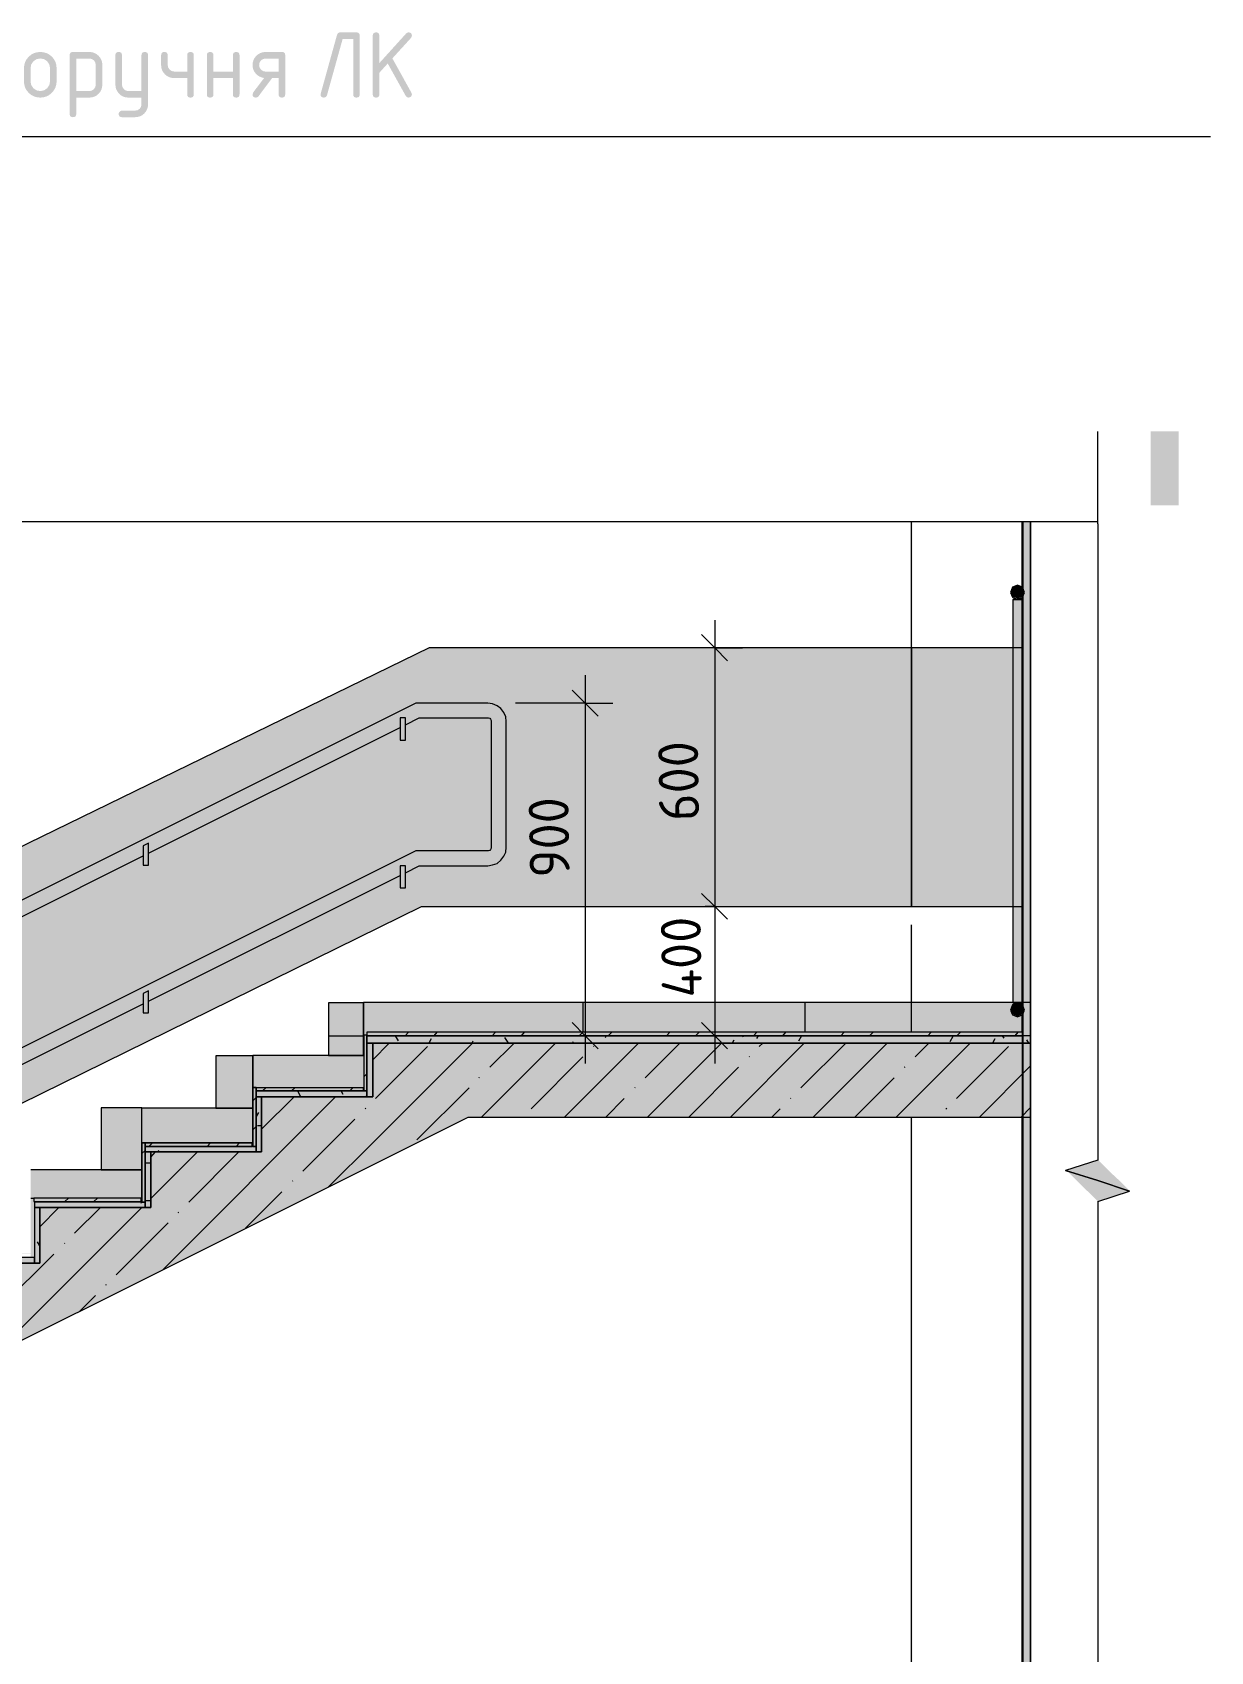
# Model space of a CAD drawing. Header units: millimetres. Extents: x 0 to 1189, y 0 to 841.
# Drawn here: x 916.3 to 971, y 42.7 to 117.9 of the extents above; entities that cross this region are included whole.
import ezdxf

# ---------------------------------------------------------------- set-up
doc = ezdxf.new("R2010")
doc.units = ezdxf.units.MM

msp = doc.modelspace()

# ---------------------------------------------------------------- hatches: boundary and pattern name
h = msp.add_hatch(color=7)
h.dxf.hatch_style = 2
h.paths.add_polyline_path([(930.579002, 117.886073), (931.340781, 117.886073), (931.40511, 117.876565), (931.451506, 117.848039), (931.47961, 117.800497), (931.489058, 117.733938), (931.489058, 115.007627), (931.47961, 114.941438), (931.451506, 114.895248), (931.40511, 114.868178), (931.340781, 114.85935), (931.274222, 114.868178), (931.22668, 114.895248), (931.198154, 114.941438), (931.188646, 115.007627), (931.188646, 117.581251), (930.697513, 117.581251), (929.969358, 114.960773), (929.917888, 114.884637), (929.82549, 114.85935), (929.758612, 114.868178), (929.710906, 114.895248), (929.682321, 114.941438), (929.672804, 115.007627), (929.676042, 115.02878), (929.685482, 115.062748), (930.426315, 117.733938), (930.450172, 117.800497), (930.483641, 117.848039), (930.526619, 117.876565)])
h = msp.add_hatch(color=7)
h.dxf.hatch_style = 2
h.paths.add_polyline_path([(932.789703, 116.44244), (932.399994, 116.010839), (932.399994, 115.007627), (932.390485, 114.941438), (932.36196, 114.895248), (932.314417, 114.868178), (932.247858, 114.85935), (932.18098, 114.868178), (932.133274, 114.895248), (932.104689, 114.941438), (932.095172, 115.007627), (932.095172, 117.733938), (932.104689, 117.800497), (932.133274, 117.848039), (932.18098, 117.876565), (932.247858, 117.886073), (932.314417, 117.876565), (932.36196, 117.848039), (932.390485, 117.800497), (932.399994, 117.733938), (932.399994, 116.459528), (933.644638, 117.835361), (933.699346, 117.873326), (933.763149, 117.886073), (933.827478, 117.876565), (933.873874, 117.848039), (933.901978, 117.800497), (933.911426, 117.733938), (933.901917, 117.67985), (933.873392, 117.631963), (933.005228, 116.679463), (933.89048, 115.083694), (933.911426, 115.007627), (933.900884, 114.953539), (933.865124, 114.905652), (933.817237, 114.869892), (933.763149, 114.85935), (933.681293, 114.878367), (933.62755, 114.935418)])
h = msp.add_hatch(color=7)
h.paths.add_polyline_path([(915.909199, 115.612861), (915.909199, 116.218096), (915.922799, 116.370601), (915.963838, 116.51086), (916.03268, 116.639233), (916.129685, 116.756082), (916.246216, 116.852768), (916.374425, 116.921446), (916.514623, 116.962426), (916.66712, 116.976017), (916.819617, 116.962486), (916.959815, 116.921929), (917.088025, 116.854396), (917.204555, 116.75994), (917.30156, 116.643341), (917.370402, 116.514649), (917.411442, 116.373142), (917.425041, 116.218096), (917.425041, 115.612861), (917.410761, 115.462905), (917.368266, 115.323955), (917.298072, 115.196065), (917.200697, 115.079285), (917.085777, 114.982598), (916.957679, 114.91392), (916.817697, 114.872941), (916.66712, 114.85935), (916.514623, 114.872941), (916.374425, 114.91392), (916.246216, 114.982598), (916.129685, 115.079285), (916.03268, 115.196065), (915.963838, 115.323955), (915.922799, 115.462905)])
h.paths.add_polyline_path([(917.120219, 115.617271), (917.120219, 116.222505), (917.087904, 116.396069), (916.98903, 116.544415), (916.842131, 116.643289), (916.66712, 116.675604), (916.492109, 116.643289), (916.34521, 116.544415), (916.246336, 116.396069), (916.214021, 116.222505), (916.214021, 115.617271), (916.246336, 115.4404), (916.34521, 115.295361), (916.492109, 115.194282), (916.66712, 115.159762), (916.842131, 115.194282), (916.98903, 115.295361), (917.087904, 115.441847)])
h = msp.add_hatch(color=7)
h.paths.add_polyline_path([(918.030859, 116.82774), (918.040376, 116.892068), (918.068962, 116.938465), (918.116668, 116.966568), (918.183546, 116.976017), (918.940916, 116.976017), (919.063329, 116.964932), (919.175665, 116.931988), (919.277562, 116.87765), (919.368659, 116.802384), (919.446475, 116.708746), (919.502122, 116.6056), (919.535548, 116.492945), (919.546701, 116.370782), (919.546701, 115.464584), (919.535548, 115.342421), (919.502122, 115.229767), (919.446475, 115.12662), (919.368659, 115.032983), (919.277562, 114.955856), (919.175665, 114.901725), (919.063329, 114.869814), (918.940916, 114.85935), (918.335681, 114.85935), (918.335681, 114.09757), (918.326173, 114.033242), (918.297648, 113.986845), (918.250105, 113.958742), (918.183546, 113.949293), (918.116668, 113.958742), (918.068962, 113.986845), (918.040376, 114.033242), (918.030859, 114.09757)])
h.paths.add_polyline_path([(918.335681, 116.671194), (918.335681, 115.159762), (918.940916, 115.159762), (919.056464, 115.182086), (919.152582, 115.249059), (919.219555, 115.347313), (919.241879, 115.464584), (919.241879, 116.370782), (919.220106, 116.488053), (919.156992, 116.586307), (919.058669, 116.651075), (918.940916, 116.671194)])
h = msp.add_hatch(color=7)
h.dxf.hatch_style = 2
h.paths.add_polyline_path([(921.36354, 114.550118), (921.36354, 114.85935), (920.758305, 114.85935), (920.635892, 114.869814), (920.523556, 114.901725), (920.421659, 114.955856), (920.330562, 115.032983), (920.252746, 115.12662), (920.197099, 115.229767), (920.163673, 115.342421), (920.15252, 115.464584), (920.15252, 116.82774), (920.162037, 116.892068), (920.190622, 116.938465), (920.238328, 116.966568), (920.305206, 116.976017), (920.371766, 116.966568), (920.419308, 116.938465), (920.447833, 116.892068), (920.457342, 116.82774), (920.457342, 115.464584), (920.479666, 115.348967), (920.546639, 115.249059), (920.64441, 115.182086), (920.758305, 115.159762), (921.36354, 115.159762), (921.36354, 116.82774), (921.373048, 116.892068), (921.401573, 116.938465), (921.449116, 116.966568), (921.515675, 116.976017), (921.582553, 116.966568), (921.630259, 116.938465), (921.658845, 116.892068), (921.668362, 116.82774), (921.668362, 114.554528), (921.657277, 114.432365), (921.624333, 114.31971), (921.569996, 114.216564), (921.494729, 114.122926), (921.403322, 114.047427), (921.301321, 113.993115), (921.189089, 113.960301), (921.066986, 113.949293), (920.457342, 113.949293), (920.390782, 113.958802), (920.34324, 113.987327), (920.314715, 114.03487), (920.305206, 114.101429), (920.315748, 114.155999), (920.351508, 114.207262), (920.399671, 114.241851), (920.457342, 114.254115), (921.062576, 114.254115), (921.180329, 114.274166), (921.278652, 114.338451), (921.341767, 114.433329)])
h = msp.add_hatch(color=7)
h.dxf.hatch_style = 2
h.paths.add_polyline_path([(923.790022, 116.82774), (923.790022, 115.007627), (923.780505, 114.941438), (923.751919, 114.895248), (923.704213, 114.868178), (923.637335, 114.85935), (923.570776, 114.868178), (923.523234, 114.895248), (923.494708, 114.941438), (923.4852, 115.007627), (923.4852, 115.765548), (922.879966, 115.765548), (922.760033, 115.776546), (922.648524, 115.809301), (922.5458, 115.863449), (922.452222, 115.938629), (922.374406, 116.031595), (922.318759, 116.132933), (922.285333, 116.242952), (922.27418, 116.361963), (922.27418, 116.82774), (922.283697, 116.892068), (922.312283, 116.938465), (922.359989, 116.966568), (922.426867, 116.976017), (922.493426, 116.966568), (922.540968, 116.938465), (922.569494, 116.892068), (922.579002, 116.82774), (922.579002, 116.374641), (922.601326, 116.25737), (922.668299, 116.159115), (922.766071, 116.092143), (922.879966, 116.069819), (923.4852, 116.069819), (923.4852, 116.82774), (923.494708, 116.892068), (923.523234, 116.938465), (923.570776, 116.966568), (923.637335, 116.976017), (923.704213, 116.966568), (923.751919, 116.938465), (923.780505, 116.892068)])
h = msp.add_hatch(color=7)
h.dxf.hatch_style = 2
h.paths.add_polyline_path([(924.700662, 115.765548), (924.700662, 115.007627), (924.691154, 114.941438), (924.662628, 114.895248), (924.615086, 114.868178), (924.548527, 114.85935), (924.481649, 114.868178), (924.433943, 114.895248), (924.405357, 114.941438), (924.39584, 115.007627), (924.39584, 116.82774), (924.405357, 116.892068), (924.433943, 116.938465), (924.481649, 116.966568), (924.548527, 116.976017), (924.615086, 116.966568), (924.662628, 116.938465), (924.691154, 116.892068), (924.700662, 116.82774), (924.700662, 116.069819), (925.60686, 116.069819), (925.60686, 116.82774), (925.616369, 116.892068), (925.644894, 116.938465), (925.692436, 116.966568), (925.758996, 116.976017), (925.825874, 116.966568), (925.873579, 116.938465), (925.902165, 116.892068), (925.911682, 116.82774), (925.911682, 115.007627), (925.902165, 114.941438), (925.873579, 114.895248), (925.825874, 114.868178), (925.758996, 114.85935), (925.692436, 114.868178), (925.644894, 114.895248), (925.616369, 114.941438), (925.60686, 115.007627), (925.60686, 115.765548)])
h = msp.add_hatch(color=7)
h.paths.add_polyline_path([(927.055487, 115.769406), (926.945132, 115.793522), (926.843613, 115.834174), (926.751707, 115.89219), (926.670187, 115.968395), (926.603309, 116.057623), (926.555603, 116.153879), (926.527018, 116.25799), (926.5175, 116.370782), (926.528654, 116.492945), (926.56208, 116.6056), (926.617727, 116.708746), (926.695543, 116.802384), (926.78664, 116.87765), (926.888537, 116.931988), (927.000873, 116.964932), (927.123286, 116.976017), (927.880656, 116.976017), (927.947534, 116.966568), (927.99524, 116.938465), (928.023825, 116.892068), (928.033343, 116.82774), (928.033343, 115.007627), (928.023825, 114.941438), (927.99524, 114.895248), (927.947534, 114.868178), (927.880656, 114.85935), (927.814097, 114.868178), (927.766554, 114.895248), (927.738029, 114.941438), (927.72852, 115.007627), (927.72852, 115.765548), (927.423698, 115.765548), (926.792557, 114.918881), (926.73778, 114.873199), (926.670187, 114.85935), (926.603309, 114.868178), (926.555603, 114.895248), (926.527018, 114.941438), (926.5175, 115.007627), (926.547266, 115.100782)])
h.paths.add_polyline_path([(926.822323, 116.370782), (926.844647, 116.254682), (926.911619, 116.154706), (927.009391, 116.088215), (927.123286, 116.06596), (927.72852, 116.06596), (927.72852, 116.671194), (927.123286, 116.671194), (927.005533, 116.649421), (926.90721, 116.586307), (926.844096, 116.488053)])
at = {"true_color": 0xffffff}
h = msp.add_hatch(color=7, dxfattribs=at)
h.dxf.hatch_style = 2
h.paths.add_polyline_path([(968.186479, 99.373923), (969.493481, 99.373923), (969.493481, 95.924917), (968.186479, 95.924917)])
at = {"true_color": 0xf8faf0}
h = msp.add_hatch(color=7, dxfattribs=at)
h.dxf.hatch_style = 2
h.paths.add_polyline_path([(957.093462, 95.161916), (957.130462, 95.161916), (957.130462, 89.152907), (957.093462, 89.152907)])
at = {"true_color": 0x7f0000}
h = msp.add_hatch(color=16, dxfattribs=at)
h.dxf.hatch_style = 2
h.paths.add_polyline_path([(962.23147, 95.161916), (962.26747, 95.161916), (962.26747, 71.47088), (962.23147, 71.47088)])
at = {"true_color": 0xc1c1c1}
h = msp.add_hatch(color=9, dxfattribs=at)
h.dxf.hatch_style = 2
h.paths.add_polyline_path([(962.26747, 95.161916), (962.612471, 95.161916), (962.612471, 70.962879), (962.26747, 70.962879)])
at = {"true_color": 0xbdbbba}
h = msp.add_hatch(color=9, dxfattribs=at)
h.dxf.hatch_style = 2
h.paths.add_polyline_path([(961.705469, 91.948911), (961.723469, 92.002911), (961.741469, 92.039911), (961.777469, 92.148911), (961.88647, 92.184912), (961.92347, 92.202912), (961.97747, 92.220912), (962.06847, 92.220912), (962.10447, 92.202912), (962.15947, 92.184912), (962.23147, 92.148911), (962.23147, 91.676911), (962.19547, 91.676911), (962.05047, 91.603911), (962.05047, 91.585911), (961.99547, 91.603911), (961.92347, 91.639911), (961.86847, 91.657911), (961.832469, 91.676911), (961.777469, 91.676911), (961.777469, 91.730911), (961.759469, 91.730911), (961.759469, 91.766911), (961.741469, 91.766911), (961.741469, 91.821911), (961.723469, 91.821911), (961.723469, 91.857911), (961.705469, 91.857911), (961.705469, 91.893911), (961.686469, 91.912911)])
h = msp.add_hatch(color=9, dxfattribs=at)
h.dxf.hatch_style = 2
h.paths.add_polyline_path([(961.795469, 91.567911), (962.23147, 91.567911), (962.23147, 72.831882), (961.795469, 72.831882)])
at = {"true_color": 0xf8faf0}
h = msp.add_hatch(color=7, dxfattribs=at)
h.dxf.hatch_style = 2
h.paths.add_polyline_path([(962.01347, 91.585911), (962.06847, 91.603911), (962.10447, 91.621911), (962.15947, 91.639911), (962.19547, 91.657911), (962.23147, 91.657911), (962.23147, 91.567911)])
at = {"true_color": 0x71cebe}
h = msp.add_hatch(color=123, dxfattribs=at)
h.paths.add_polyline_path([(842.195287, 46.435842), (842.195287, 58.45386), (871.405331, 58.47186), (934.637428, 89.297907), (934.673428, 89.316907), (957.003462, 89.316907), (957.003462, 77.316889), (934.328427, 77.316889), (933.202426, 76.753888), (902.273378, 61.530865), (871.641332, 46.453842)])
h.paths.add_polyline_path([(866.249323, 55.076855), (866.249323, 49.176846), (866.267323, 49.176846), (866.267323, 48.958845), (866.286323, 48.958845), (866.286323, 48.922845), (866.304324, 48.922845), (866.304324, 48.886845), (866.322324, 48.886845), (866.322324, 48.850845), (866.340324, 48.850845), (866.340324, 48.813845), (866.358324, 48.813845), (866.358324, 48.759845), (866.376324, 48.759845), (866.413324, 48.722845), (866.413324, 48.686845), (866.431324, 48.686845), (866.449324, 48.668845), (866.449324, 48.632845), (866.467324, 48.632845), (866.485324, 48.614845), (866.485324, 48.577845), (866.522324, 48.577845), (866.767324, 48.426845), (867.048325, 48.359845), (871.950332, 48.341845), (871.950332, 47.633843), (872.204333, 47.633843), (872.204333, 48.323845), (872.494333, 48.341845), (884.186351, 54.187853), (884.222351, 54.187853), (884.222351, 53.769853), (884.476351, 53.769853), (884.476351, 54.332854), (896.45837, 60.323863), (896.49437, 60.323863), (896.49437, 59.906862), (896.76737, 59.906862), (896.76737, 60.468863), (909.51139, 66.840873), (909.54739, 66.840873), (909.54739, 66.423872), (909.80139, 66.423872), (909.80139, 66.986873), (921.420408, 72.795882), (921.438408, 72.795882), (921.438408, 72.378881), (921.693408, 72.378881), (921.693408, 72.940882), (921.747408, 72.958882), (933.329426, 78.750891), (933.366426, 78.750891), (933.366426, 78.16989), (933.620426, 78.16989), (933.620426, 78.895891), (934.237427, 79.204892), (937.432432, 79.222892), (937.941433, 79.419892), (938.267433, 79.857893), (938.286433, 86.120902), (938.267433, 86.120902), (938.267433, 86.175902), (938.249433, 86.175902), (938.249433, 86.211902), (938.231433, 86.211902), (938.231433, 86.247902), (938.213433, 86.247902), (938.213433, 86.284903), (938.195433, 86.284903), (938.195433, 86.320903), (938.177433, 86.320903), (938.177433, 86.356903), (938.122433, 86.411903), (938.104433, 86.411903), (938.104433, 86.447903), (937.650433, 86.738903), (937.469432, 86.756903), (934.074427, 86.756903), (872.349333, 55.893856), (866.994325, 55.875856), (866.616324, 55.753856), (866.345324, 55.462855)])
h = msp.add_hatch(color=123, dxfattribs=at)
h.dxf.hatch_style = 2
h.paths.add_polyline_path([(957.003462, 89.316907), (962.26747, 89.316907), (962.26747, 77.316889), (957.003462, 77.316889)])
at = {"true_color": 0xeeefee}
h = msp.add_hatch(color=7, dxfattribs=at)
h.paths.add_polyline_path([(866.249323, 49.176846), (866.249323, 55.040855), (866.249323, 55.127855), (866.358324, 55.486855), (866.619324, 55.756856), (866.975325, 55.875856), (872.349333, 55.893856), (934.074427, 86.756903), (937.541432, 86.756903), (937.650433, 86.738903), (938.104433, 86.447903), (938.104433, 86.411903), (938.122433, 86.411903), (938.177433, 86.356903), (938.177433, 86.320903), (938.195433, 86.320903), (938.195433, 86.284903), (938.213433, 86.284903), (938.213433, 86.247902), (938.231433, 86.247902), (938.231433, 86.211902), (938.249433, 86.211902), (938.249433, 86.175902), (938.267433, 86.175902), (938.267433, 86.120902), (938.286433, 86.120902), (938.267433, 79.857893), (937.957433, 79.428892), (937.469432, 79.222892), (934.237427, 79.204892), (933.620426, 78.895891), (933.620426, 79.204892), (933.366426, 79.204892), (933.366426, 78.750891), (933.329426, 78.750891), (921.747408, 72.958882), (921.693408, 72.940882), (921.693408, 73.394883), (921.656408, 73.394883), (921.438408, 73.285883), (921.420408, 72.795882), (909.80139, 66.986873), (909.80139, 67.458874), (909.76539, 67.458874), (909.54739, 67.349874), (909.54739, 66.840873), (909.51139, 66.840873), (896.76737, 60.468863), (896.76737, 60.940864), (896.74837, 60.940864), (896.49437, 60.813864), (896.49437, 60.323863), (896.45837, 60.323863), (884.476351, 54.332854), (884.476351, 54.786854), (884.440351, 54.786854), (884.222351, 54.677854), (884.222351, 54.187853), (884.186351, 54.187853), (872.494333, 48.341845), (872.204333, 48.323845), (872.204333, 48.650845), (872.168332, 48.650845), (871.950332, 48.541845), (871.950332, 48.323845), (867.103325, 48.341845), (866.794324, 48.415845), (866.522324, 48.577845), (866.485324, 48.577845), (866.485324, 48.614845), (866.467324, 48.632845), (866.449324, 48.632845), (866.449324, 48.668845), (866.431324, 48.686845), (866.413324, 48.686845), (866.413324, 48.722845), (866.376324, 48.759845), (866.358324, 48.759845), (866.358324, 48.813845), (866.340324, 48.813845), (866.340324, 48.850845), (866.322324, 48.850845), (866.322324, 48.886845), (866.304324, 48.886845), (866.304324, 48.922845), (866.286323, 48.922845), (866.286323, 48.958845), (866.267323, 48.958845), (866.267323, 49.176846)])
h.paths.add_polyline_path([(866.939324, 49.176846), (866.939324, 49.140846), (866.957325, 49.140846), (866.957325, 49.104846), (866.975325, 49.104846), (866.975325, 49.067846), (866.994325, 49.067846), (867.012325, 49.049846), (867.048325, 49.031846), (872.349333, 49.013846), (872.349333, 49.031846), (934.074427, 79.893893), (937.469432, 79.912893), (937.523432, 79.930893), (937.559432, 79.966893), (937.578432, 80.002893), (937.596432, 85.975902), (937.578432, 85.975902), (937.578432, 86.011902), (937.523432, 86.066902), (934.237427, 86.066902), (933.620426, 85.757902), (933.620426, 86.066902), (933.366426, 86.066902), (933.366426, 85.612901), (933.329426, 85.612901), (921.747408, 79.821893), (921.693408, 79.803893), (921.693408, 80.257893), (921.656408, 80.257893), (921.438408, 80.148893), (921.420408, 79.657892), (909.80139, 73.848884), (909.80139, 74.320884), (909.76539, 74.320884), (909.54739, 74.211884), (909.54739, 73.703883), (909.51139, 73.703883), (896.76737, 67.331874), (896.76737, 67.803874), (896.74837, 67.803874), (896.49437, 67.676874), (896.49437, 67.185873), (896.45837, 67.185873), (884.476351, 61.194864), (884.476351, 61.648865), (884.440351, 61.648865), (884.222351, 61.539865), (884.222351, 61.049864), (884.186351, 61.049864), (872.494333, 55.204855), (872.204333, 55.185855), (872.204333, 55.512856), (872.168332, 55.512856), (871.950332, 55.403855), (871.950332, 55.185855), (867.012325, 55.185855), (866.975325, 55.149855), (866.939324, 55.076855), (866.921324, 49.194846)])
at = {"true_color": 0x71cebe}
h = msp.add_hatch(color=123, dxfattribs=at)
h.dxf.hatch_style = 2
h.paths.add_polyline_path([(934.237427, 86.066902), (937.523432, 86.066902), (937.578432, 86.011902), (937.578432, 85.975902), (937.596432, 85.975902), (937.578432, 80.002893), (937.559432, 79.966893), (937.523432, 79.930893), (937.469432, 79.912893), (934.074427, 79.893893), (872.349333, 49.031846), (872.349333, 49.013846), (867.048325, 49.031846), (867.012325, 49.049846), (866.994325, 49.067846), (866.975325, 49.067846), (866.975325, 49.104846), (866.957325, 49.104846), (866.957325, 49.140846), (866.939324, 49.140846), (866.939324, 55.022855), (866.921324, 55.040855), (866.975325, 55.149855), (867.012325, 55.185855), (871.950332, 55.185855), (871.950332, 54.496854), (872.204333, 54.496854), (872.204333, 55.185855), (872.494333, 55.204855), (884.186351, 61.049864), (884.222351, 61.049864), (884.222351, 60.632863), (884.476351, 60.632863), (884.476351, 61.194864), (896.45837, 67.185873), (896.49437, 67.185873), (896.49437, 66.768873), (896.76737, 66.768873), (896.76737, 67.331874), (909.51139, 73.703883), (909.54739, 73.703883), (909.54739, 73.285883), (909.80139, 73.285883), (909.80139, 73.848884), (921.420408, 79.657892), (921.438408, 79.657892), (921.438408, 79.222892), (921.693408, 79.222892), (921.693408, 79.803893), (921.747408, 79.821893), (933.329426, 85.612901), (933.366426, 85.612901), (933.366426, 85.031901), (933.620426, 85.031901), (933.620426, 85.757902), (934.201427, 86.048902)])
at = {"true_color": 0xeeefee}
h = msp.add_hatch(color=7, dxfattribs=at)
h.dxf.hatch_style = 2
h.paths.add_polyline_path([(933.366426, 86.066902), (933.620426, 86.066902), (933.620426, 85.031901), (933.366426, 85.031901)])
h = msp.add_hatch(color=7, dxfattribs=at)
h.dxf.hatch_style = 2
h.paths.add_polyline_path([(921.656408, 80.257893), (921.693408, 80.257893), (921.693408, 79.222892), (921.438408, 79.222892), (921.438408, 80.148893)])
h = msp.add_hatch(color=7, dxfattribs=at)
h.dxf.hatch_style = 2
h.paths.add_polyline_path([(933.620426, 79.204892), (933.620426, 78.16989), (933.366426, 78.16989), (933.366426, 79.204892)])
at = {"true_color": 0xf8faf0}
h = msp.add_hatch(color=7, dxfattribs=at)
h.dxf.hatch_style = 2
h.paths.add_polyline_path([(957.093462, 76.462888), (957.130462, 76.462888), (957.130462, 71.47088), (957.093462, 71.47088)])
at = {"true_color": 0xeeefee}
h = msp.add_hatch(color=7, dxfattribs=at)
h.dxf.hatch_style = 2
h.paths.add_polyline_path([(921.656408, 73.394883), (921.693408, 73.394883), (921.693408, 72.378881), (921.438408, 72.378881), (921.438408, 73.285883), (921.620408, 73.376883)])
at = {"true_color": 0xc2b6a5}
h = msp.add_hatch(color=253, dxfattribs=at)
h.dxf.hatch_style = 2
h.paths.add_polyline_path([(930.044421, 72.831882), (931.659423, 72.831882), (931.659423, 70.399878), (930.044421, 70.399878)])
h = msp.add_hatch(color=253, dxfattribs=at)
h.dxf.hatch_style = 2
h.paths.add_polyline_path([(931.659423, 71.30688), (931.659423, 72.850882), (962.612471, 72.850882), (962.612471, 71.47088), (931.823424, 71.47088), (931.823424, 71.34388), (931.677423, 71.34388)])
at = {"true_color": 0xbdbbba}
h = msp.add_hatch(color=9, dxfattribs=at)
h.dxf.hatch_style = 2
h.paths.add_polyline_path([(961.705469, 72.559882), (961.723469, 72.614882), (961.741469, 72.650882), (961.777469, 72.759882), (961.88647, 72.795882), (961.92347, 72.813882), (961.97747, 72.831882), (962.06847, 72.831882), (962.10447, 72.813882), (962.15947, 72.795882), (962.23147, 72.759882), (962.23147, 72.287881), (962.19547, 72.287881), (962.15947, 72.269881), (962.10447, 72.250881), (962.06847, 72.232881), (962.01347, 72.214881), (962.01347, 72.196881), (961.99547, 72.214881), (961.92347, 72.250881), (961.86847, 72.269881), (961.832469, 72.287881), (961.777469, 72.287881), (961.777469, 72.341881), (961.759469, 72.341881), (961.759469, 72.378881), (961.741469, 72.378881), (961.741469, 72.432881), (961.723469, 72.432881), (961.723469, 72.468881), (961.705469, 72.468881), (961.705469, 72.505881), (961.686469, 72.523881)])
at = {"true_color": 0xf8faf0}
h = msp.add_hatch(color=7, dxfattribs=at)
h.dxf.hatch_style = 2
h.paths.add_polyline_path([(962.23147, 72.831882), (962.23147, 72.759882), (962.15947, 72.795882), (962.10447, 72.813882), (962.06847, 72.831882)])
at = {"true_color": 0xaea17a}
h = msp.add_hatch(color=33, dxfattribs=at)
h.dxf.hatch_style = 2
h.paths.add_polyline_path([(931.823424, 71.47088), (962.26747, 71.47088), (962.26747, 71.30688), (931.823424, 71.30688)])
at = {"true_color": 0xc2b6a5}
h = msp.add_hatch(color=253, dxfattribs=at)
h.dxf.hatch_style = 2
h.paths.add_polyline_path([(931.677423, 71.34388), (931.823424, 71.34388), (931.823424, 68.747876), (931.677423, 68.747876)])
at = {"true_color": 0x9aa69f}
h = msp.add_hatch(color=253, dxfattribs=at)
h.dxf.hatch_style = 2
h.paths.add_polyline_path([(931.823424, 71.30688), (962.26747, 71.30688), (962.26747, 70.962879), (931.823424, 70.962879)])
h = msp.add_hatch(color=253, dxfattribs=at)
h.dxf.hatch_style = 2
h.paths.add_polyline_path([(931.823424, 70.962879), (932.095424, 70.962879), (932.095424, 68.474875), (931.823424, 68.474875)])
at = {"true_color": 0xbabfc5}
h = msp.add_hatch(color=9, dxfattribs=at)
h.dxf.hatch_style = 2
h.paths.add_polyline_path([(932.095424, 70.962879), (962.612471, 70.962879), (962.612471, 67.530874), (936.488431, 67.530874), (932.095424, 65.334871)])
at = {"true_color": 0xc2b6a5}
h = msp.add_hatch(color=253, dxfattribs=at)
h.dxf.hatch_style = 2
h.paths.add_polyline_path([(924.815413, 70.381878), (926.522416, 70.381878), (926.522416, 67.948875), (924.815413, 67.948875)])
h = msp.add_hatch(color=253, dxfattribs=at)
h.dxf.hatch_style = 2
h.paths.add_polyline_path([(926.522416, 70.399878), (931.677423, 70.399878), (931.677423, 68.910876), (926.522416, 68.910876)])
at = {"true_color": 0xbabfc5}
h = msp.add_hatch(color=9, dxfattribs=at)
h.dxf.hatch_style = 2
h.paths.add_polyline_path([(875.472338, 40.172832), (875.472338, 42.750836), (880.627345, 42.750836), (880.627345, 45.32884), (885.765353, 45.32884), (885.765353, 47.906844), (890.921361, 47.906844), (890.921361, 50.465848), (896.059369, 50.465848), (896.059369, 53.043852), (901.215377, 53.043852), (901.215377, 55.621856), (906.352385, 55.621856), (906.352385, 58.19986), (911.508393, 58.19986), (911.508393, 60.759864), (916.6464, 60.759864), (916.6464, 63.337867), (921.801408, 63.337867), (921.801408, 65.915871), (926.939416, 65.915871), (926.939416, 68.474875), (932.095424, 68.474875), (932.095424, 65.31687), (932.059424, 65.31687), (877.23334, 37.903829), (877.17834, 37.884829), (870.33433, 37.866829), (870.33433, 40.172832)])
at = {"true_color": 0xc2b6a5}
h = msp.add_hatch(color=253, dxfattribs=at)
h.dxf.hatch_style = 2
h.paths.add_polyline_path([(926.522416, 68.910876), (926.685416, 68.910876), (926.685416, 66.169872), (926.522416, 66.169872)])
at = {"true_color": 0xcdbbb0}
h = msp.add_hatch(color=9, dxfattribs=at)
h.dxf.hatch_style = 2
h.paths.add_polyline_path([(926.685416, 68.892876), (931.659423, 68.892876), (931.659423, 68.747876), (926.685416, 68.747876)])
at = {"true_color": 0x90b08f}
h = msp.add_hatch(color=253, dxfattribs=at)
h.dxf.hatch_style = 2
h.paths.add_polyline_path([(926.685416, 68.747876), (931.823424, 68.747876), (931.823424, 68.474875), (926.685416, 68.474875)])
at = {"true_color": 0x9aa69f}
h = msp.add_hatch(color=253, dxfattribs=at)
h.dxf.hatch_style = 2
h.paths.add_polyline_path([(926.685416, 68.474875), (926.939416, 68.474875), (926.939416, 65.915871), (926.685416, 65.915871)])
at = {"true_color": 0xc2b6a5}
h = msp.add_hatch(color=253, dxfattribs=at)
h.dxf.hatch_style = 2
h.paths.add_polyline_path([(919.496405, 67.966875), (921.384408, 67.966875), (921.384408, 65.08087), (919.496405, 65.08087)])
h = msp.add_hatch(color=253, dxfattribs=at)
h.dxf.hatch_style = 2
h.paths.add_polyline_path([(921.384408, 67.948875), (926.522416, 67.948875), (926.522416, 66.332872), (921.384408, 66.332872)])
at = {"true_color": 0xf8faf0}
h = msp.add_hatch(color=7, dxfattribs=at)
h.dxf.hatch_style = 2
h.paths.add_polyline_path([(957.093462, 36.813827), (957.093462, 67.530874), (957.130462, 67.530874), (957.130462, 36.813827)])
at = {"true_color": 0x7f0000}
h = msp.add_hatch(color=16, dxfattribs=at)
h.dxf.hatch_style = 2
h.paths.add_polyline_path([(962.23147, 36.813827), (962.23147, 67.530874), (962.26747, 67.530874), (962.26747, 36.813827)])
at = {"true_color": 0xc1c1c1}
h = msp.add_hatch(color=9, dxfattribs=at)
h.dxf.hatch_style = 2
h.paths.add_polyline_path([(962.26747, 36.813827), (962.26747, 67.530874), (962.612471, 67.530874), (962.612471, 36.813827)])
at = {"true_color": 0xc2b6a5}
h = msp.add_hatch(color=253, dxfattribs=at)
h.dxf.hatch_style = 2
h.paths.add_polyline_path([(921.384408, 66.332872), (921.529408, 66.332872), (921.529408, 63.591868), (921.384408, 63.591868)])
at = {"true_color": 0xcdbbb0}
h = msp.add_hatch(color=9, dxfattribs=at)
h.dxf.hatch_style = 2
h.paths.add_polyline_path([(921.529408, 66.332872), (926.503415, 66.332872), (926.503415, 66.169872), (921.529408, 66.169872)])
at = {"true_color": 0x90b08f}
h = msp.add_hatch(color=253, dxfattribs=at)
h.dxf.hatch_style = 2
h.paths.add_polyline_path([(921.529408, 66.169872), (926.685416, 66.169872), (926.685416, 65.915871), (921.529408, 65.915871)])
at = {"true_color": 0x9aa69f}
h = msp.add_hatch(color=253, dxfattribs=at)
h.dxf.hatch_style = 2
h.paths.add_polyline_path([(921.529408, 65.915871), (921.801408, 65.915871), (921.801408, 63.337867), (921.529408, 63.337867)])
at = {"true_color": 0xffffff}
h = msp.add_hatch(color=7, dxfattribs=at)
h.dxf.hatch_style = 2
h.paths.add_polyline_path([(964.246473, 65.08087), (964.319473, 65.09887), (965.045474, 65.330871), (965.626475, 65.515871), (965.680475, 65.533871), (965.771475, 65.533871), (966.461477, 64.84387), (966.497477, 64.82587), (967.187478, 64.135869), (967.187478, 64.117869), (967.151478, 64.135869), (965.575475, 64.652869), (964.319473, 65.06187)])
at = {"true_color": 0xc2b6a5}
h = msp.add_hatch(color=253, dxfattribs=at)
h.dxf.hatch_style = 2
h.paths.add_polyline_path([(916.2284, 65.08087), (921.384408, 65.08087), (921.384408, 63.772868), (916.2284, 63.772868)])
at = {"true_color": 0xffffff}
h = msp.add_hatch(color=7, dxfattribs=at)
h.dxf.hatch_style = 2
h.paths.add_polyline_path([(964.319473, 65.06187), (964.591474, 64.97187), (965.002474, 64.84387), (965.408475, 64.71687), (967.205478, 64.117869), (965.789476, 63.645868), (965.789476, 63.627868), (965.717475, 63.645868), (965.263475, 64.099869), (965.227475, 64.117869), (964.283473, 65.06187)])
at = {"true_color": 0xf8faf0}
h = msp.add_hatch(color=7, dxfattribs=at)
h.dxf.hatch_style = 2
h.paths.add_polyline_path([(916.2284, 63.772868), (916.3734, 63.772868), (916.3734, 63.609868), (921.348408, 63.609868), (921.348408, 63.772868), (921.384408, 63.772868), (921.384408, 63.591868), (916.3924, 63.591868), (916.3924, 61.013864), (911.254392, 61.031864), (916.2284, 61.031864), (916.2284, 61.176864), (911.090392, 61.194864), (916.2284, 61.194864)])
at = {"true_color": 0xcdbbb0}
h = msp.add_hatch(color=9, dxfattribs=at)
h.dxf.hatch_style = 2
h.paths.add_polyline_path([(916.3734, 63.772868), (921.348408, 63.772868), (921.348408, 63.609868), (916.3734, 63.609868)])
at = {"true_color": 0x90b08f}
h = msp.add_hatch(color=253, dxfattribs=at)
h.dxf.hatch_style = 2
h.paths.add_polyline_path([(916.3924, 63.591868), (921.529408, 63.591868), (921.529408, 63.337867), (916.3924, 63.337867)])
at = {"true_color": 0x9aa69f}
h = msp.add_hatch(color=253, dxfattribs=at)
h.dxf.hatch_style = 2
h.paths.add_polyline_path([(916.3924, 63.337867), (916.6464, 63.337867), (916.6464, 60.759864), (916.3924, 60.759864)])
at = {"true_color": 0x90b08f}
h = msp.add_hatch(color=253, dxfattribs=at)
h.dxf.hatch_style = 2
h.paths.add_polyline_path([(911.236392, 61.013864), (916.3924, 61.013864), (916.3924, 60.759864), (911.236392, 60.759864)])

# ---------------------------------------------------------------- linework, layer by layer
at = {"color": 7, "lineweight": 0}
for points in [[(826.240262, 113.057943), (970.974483, 113.057943)], [(965.735475, 95.070916), (965.735475, 99.355922)], [(965.735475, 95.161916), (903.938381, 95.161916)], [(957.093462, 89.152907), (957.093462, 95.161916)], [(962.23147, 95.161916), (962.23147, 36.813827)], [(962.23147, 92.129911), (962.23147, 95.161916)], [(962.26747, 95.161916), (962.26747, 36.813827)], [(962.26747, 36.813827), (962.26747, 95.161916)], [(962.612471, 95.161916), (962.612471, 36.813827)], [(962.612471, 36.813827), (962.612471, 95.161916)], [(965.735475, 95.070916), (965.735475, 65.533871)], [(961.777469, 92.129911), (961.686469, 91.893911)], [(961.686469, 91.893911), (961.777469, 91.676911)], [(962.01347, 92.220912), (961.777469, 92.129911)], [(962.24947, 92.129911), (962.01347, 92.220912)], [(962.34047, 91.893911), (962.24947, 92.129911)], [(962.24947, 91.676911), (962.34047, 91.893911)], [(961.777469, 91.676911), (962.01347, 91.567911)], [(961.795469, 91.567911), (961.795469, 72.831882)], [(961.832469, 91.567911), (961.795469, 91.567911)], [(961.795469, 91.567911), (961.832469, 91.567911)], [(961.795469, 91.567911), (961.795469, 72.831882)], [(961.832469, 91.567911), (961.795469, 91.567911)], [(961.795469, 91.567911), (961.832469, 91.567911)], [(961.795469, 91.567911), (961.795469, 72.831882)], [(961.832469, 91.567911), (961.795469, 91.567911)], [(961.795469, 91.567911), (961.832469, 91.567911)], [(961.832469, 91.567911), (961.795469, 91.567911)], [(961.795469, 91.567911), (961.832469, 91.567911)], [(961.795469, 91.567911), (961.795469, 72.831882)], [(961.90447, 91.567911), (961.832469, 91.567911)], [(961.832469, 91.567911), (961.90447, 91.567911)], [(961.90447, 91.567911), (961.832469, 91.567911)], [(961.832469, 91.567911), (961.90447, 91.567911)], [(961.90447, 91.567911), (961.832469, 91.567911)], [(961.832469, 91.567911), (961.90447, 91.567911)], [(961.90447, 91.567911), (961.832469, 91.567911)], [(961.832469, 91.567911), (961.90447, 91.567911)], [(962.01347, 91.567911), (961.90447, 91.567911)], [(961.90447, 91.567911), (962.01347, 91.567911)], [(962.01347, 91.567911), (961.90447, 91.567911)], [(961.90447, 91.567911), (962.01347, 91.567911)], [(962.01347, 91.567911), (961.90447, 91.567911)], [(961.90447, 91.567911), (962.01347, 91.567911)], [(962.01347, 91.567911), (961.90447, 91.567911)], [(961.90447, 91.567911), (962.01347, 91.567911)], [(962.01347, 91.567911), (962.24947, 91.676911)], [(962.12247, 91.567911), (962.01347, 91.567911)], [(962.01347, 91.567911), (962.12247, 91.567911)], [(962.12247, 91.567911), (962.01347, 91.567911)], [(962.01347, 91.567911), (962.12247, 91.567911)], [(962.12247, 91.567911), (962.01347, 91.567911)], [(962.01347, 91.567911), (962.12247, 91.567911)], [(962.12247, 91.567911), (962.01347, 91.567911)], [(962.01347, 91.567911), (962.12247, 91.567911)], [(962.21347, 91.567911), (962.12247, 91.567911)], [(962.12247, 91.567911), (962.21347, 91.567911)], [(962.21347, 91.567911), (962.12247, 91.567911)], [(962.12247, 91.567911), (962.21347, 91.567911)], [(962.21347, 91.567911), (962.12247, 91.567911)], [(962.12247, 91.567911), (962.21347, 91.567911)], [(962.21347, 91.567911), (962.12247, 91.567911)], [(962.12247, 91.567911), (962.21347, 91.567911)], [(962.23147, 91.567911), (962.21347, 91.567911)], [(962.21347, 91.567911), (962.23147, 91.567911)], [(962.23147, 91.567911), (962.21347, 91.567911)], [(962.21347, 91.567911), (962.23147, 91.567911)], [(962.23147, 91.567911), (962.21347, 91.567911)], [(962.21347, 91.567911), (962.23147, 91.567911)], [(962.23147, 91.567911), (962.21347, 91.567911)], [(962.21347, 91.567911), (962.23147, 91.567911)], [(962.23147, 91.567911), (962.23147, 91.657911)], [(962.23147, 72.831882), (962.23147, 91.567911)], [(947.962448, 90.604909), (947.962448, 77.316889)], [(947.962448, 89.316907), (947.345447, 89.933908)], [(934.709428, 89.316907), (871.405331, 58.45386)], [(957.093462, 89.316907), (934.709428, 89.316907)], [(947.962448, 89.316907), (947.526448, 89.316907)], [(947.962448, 89.316907), (948.561449, 88.716906)], [(947.962448, 89.316907), (949.25145, 89.316907)], [(962.26747, 89.316907), (957.093462, 89.316907)], [(957.093462, 89.316907), (957.093462, 77.316889)], [(957.093462, 77.316889), (957.093462, 89.316907)], [(962.26747, 77.316889), (962.26747, 89.316907)], [(941.953439, 88.045905), (941.953439, 70.017878)], [(941.953439, 86.756903), (941.354438, 87.355904)], [(934.092427, 86.756903), (872.349333, 55.875856)], [(937.432432, 86.756903), (934.092427, 86.756903)], [(937.650433, 86.719903), (937.432432, 86.756903)], [(937.868433, 86.629903), (937.650433, 86.719903)], [(938.031433, 86.502903), (937.868433, 86.629903)], [(938.177433, 86.320903), (938.031433, 86.502903)], [(941.953439, 86.756903), (938.721434, 86.756903)], [(941.953439, 86.756903), (942.55244, 86.139902)], [(941.953439, 86.756903), (943.242441, 86.756903)], [(933.366426, 86.066902), (933.366426, 85.031901)], [(933.620426, 86.066902), (933.366426, 86.066902)], [(933.620426, 85.739902), (934.255427, 86.066902)], [(933.620426, 85.031901), (933.620426, 86.066902)], [(934.255427, 86.066902), (937.432432, 86.066902)], [(937.432432, 86.066902), (937.469432, 86.066902)], [(937.469432, 86.066902), (937.523432, 86.048902)], [(937.523432, 86.048902), (937.559432, 86.011902)], [(937.559432, 86.011902), (937.578432, 85.975902)], [(937.578432, 85.975902), (937.596432, 85.939902)], [(937.596432, 85.939902), (937.596432, 85.903902)], [(937.596432, 85.903902), (937.596432, 80.057893)], [(938.267433, 86.120902), (938.177433, 86.320903)], [(938.286433, 85.903902), (938.267433, 86.120902)], [(938.286433, 80.057893), (938.286433, 85.903902)], [(921.693408, 79.784893), (933.366426, 85.612901)], [(933.366426, 85.031901), (933.620426, 85.031901)], [(934.092427, 79.893893), (872.349333, 49.013846)], [(921.693408, 80.257893), (921.438408, 80.129893)], [(921.438408, 80.129893), (921.438408, 79.222892)], [(921.693408, 79.222892), (921.693408, 80.257893)], [(937.432432, 79.893893), (934.092427, 79.893893)], [(937.469432, 79.893893), (937.432432, 79.893893)], [(937.523432, 79.912893), (937.469432, 79.893893)], [(937.559432, 79.948893), (937.523432, 79.912893)], [(937.578432, 79.984893), (937.559432, 79.948893)], [(937.596432, 80.021893), (937.578432, 79.984893)], [(937.596432, 80.057893), (937.596432, 80.021893)], [(938.177433, 79.639892), (938.267433, 79.839893)], [(938.267433, 79.839893), (938.286433, 80.057893)], [(909.80139, 73.830883), (921.438408, 79.657892)], [(921.438408, 79.222892), (921.693408, 79.222892)], [(933.366426, 79.204892), (933.366426, 78.16989)], [(933.620426, 79.204892), (933.366426, 79.204892)], [(933.620426, 78.877891), (934.255427, 79.204892)], [(933.620426, 78.16989), (933.620426, 79.204892)], [(934.255427, 79.204892), (937.432432, 79.204892)], [(937.432432, 79.204892), (937.650433, 79.240892)], [(937.650433, 79.240892), (937.868433, 79.312892)], [(937.868433, 79.312892), (938.031433, 79.458892)], [(938.031433, 79.458892), (938.177433, 79.639892)], [(921.693408, 72.922882), (933.366426, 78.750891)], [(933.366426, 78.16989), (933.620426, 78.16989)], [(947.962448, 77.316889), (947.345447, 77.91589)], [(871.641332, 46.435842), (934.364427, 77.316889)], [(934.364427, 77.316889), (957.093462, 77.316889)], [(947.962448, 77.316889), (947.526448, 77.316889)], [(947.962448, 77.316889), (947.962448, 70.017878)], [(947.962448, 77.316889), (948.561449, 76.716888)], [(947.962448, 77.316889), (949.25145, 77.316889)], [(957.093462, 77.316889), (962.26747, 77.316889)], [(957.093462, 71.47088), (957.093462, 76.462888)], [(921.693408, 73.394883), (921.438408, 73.267883)], [(921.438408, 73.267883), (921.438408, 72.378881)], [(921.693408, 72.378881), (921.693408, 73.394883)], [(909.80139, 66.968873), (921.438408, 72.795882)], [(921.438408, 72.378881), (921.693408, 72.378881)], [(931.659423, 72.831882), (930.044421, 72.831882)], [(930.044421, 72.831882), (930.044421, 70.399878)], [(962.612471, 72.850882), (931.659423, 72.850882)], [(931.659423, 72.850882), (931.659423, 71.30688)], [(931.659423, 70.399878), (931.659423, 72.831882)], [(941.862439, 71.47088), (941.862439, 72.850882)], [(952.155455, 71.47088), (952.155455, 72.850882)], [(961.777469, 72.741882), (961.686469, 72.505881)], [(961.686469, 72.505881), (961.777469, 72.287881)], [(962.01347, 72.831882), (961.777469, 72.741882)], [(961.777469, 72.287881), (962.01347, 72.196881)], [(961.795469, 72.831882), (961.832469, 72.831882)], [(961.832469, 72.831882), (961.795469, 72.831882)], [(961.795469, 72.831882), (961.832469, 72.831882)], [(961.832469, 72.831882), (961.795469, 72.831882)], [(961.795469, 72.831882), (961.832469, 72.831882)], [(961.832469, 72.831882), (961.795469, 72.831882)], [(961.832469, 72.831882), (961.795469, 72.831882)], [(961.795469, 72.831882), (961.832469, 72.831882)], [(961.832469, 72.831882), (961.90447, 72.831882)], [(961.90447, 72.831882), (961.832469, 72.831882)], [(961.832469, 72.831882), (961.90447, 72.831882)], [(961.90447, 72.831882), (961.832469, 72.831882)], [(961.832469, 72.831882), (961.90447, 72.831882)], [(961.90447, 72.831882), (961.832469, 72.831882)], [(961.90447, 72.831882), (961.832469, 72.831882)], [(961.832469, 72.831882), (961.90447, 72.831882)], [(961.90447, 72.831882), (962.01347, 72.831882)], [(962.01347, 72.831882), (961.90447, 72.831882)], [(961.90447, 72.831882), (962.01347, 72.831882)], [(962.01347, 72.831882), (961.90447, 72.831882)], [(961.90447, 72.831882), (962.01347, 72.831882)], [(962.01347, 72.831882), (961.90447, 72.831882)], [(962.01347, 72.831882), (961.90447, 72.831882)], [(961.90447, 72.831882), (962.01347, 72.831882)], [(962.24947, 72.741882), (962.01347, 72.831882)], [(962.01347, 72.831882), (962.12247, 72.831882)], [(962.12247, 72.831882), (962.01347, 72.831882)], [(962.01347, 72.831882), (962.12247, 72.831882)], [(962.12247, 72.831882), (962.01347, 72.831882)], [(962.01347, 72.831882), (962.12247, 72.831882)], [(962.12247, 72.831882), (962.01347, 72.831882)], [(962.12247, 72.831882), (962.01347, 72.831882)], [(962.01347, 72.831882), (962.12247, 72.831882)], [(962.01347, 72.196881), (962.24947, 72.287881)], [(962.12247, 72.831882), (962.21347, 72.831882)], [(962.21347, 72.831882), (962.12247, 72.831882)], [(962.12247, 72.831882), (962.21347, 72.831882)], [(962.21347, 72.831882), (962.12247, 72.831882)], [(962.12247, 72.831882), (962.21347, 72.831882)], [(962.21347, 72.831882), (962.12247, 72.831882)], [(962.21347, 72.831882), (962.12247, 72.831882)], [(962.12247, 72.831882), (962.21347, 72.831882)], [(962.21347, 72.831882), (962.23147, 72.831882)], [(962.23147, 72.831882), (962.21347, 72.831882)], [(962.21347, 72.831882), (962.23147, 72.831882)], [(962.23147, 72.831882), (962.21347, 72.831882)], [(962.21347, 72.831882), (962.23147, 72.831882)], [(962.23147, 72.831882), (962.21347, 72.831882)], [(962.23147, 72.831882), (962.21347, 72.831882)], [(962.21347, 72.831882), (962.23147, 72.831882)], [(962.23147, 72.741882), (962.23147, 72.831882)], [(962.23147, 71.47088), (962.23147, 72.287881)], [(962.34047, 72.505881), (962.24947, 72.741882)], [(962.24947, 72.287881), (962.34047, 72.505881)], [(962.26747, 71.47088), (931.823424, 71.47088)], [(931.823424, 71.47088), (931.823424, 71.30688)], [(933.602426, 71.30688), (933.747427, 71.47088)], [(934.945428, 71.30688), (935.090429, 71.47088)], [(937.632432, 71.30688), (937.795433, 71.47088)], [(938.994435, 71.30688), (939.139435, 71.47088)], [(941.953439, 71.30688), (941.354438, 71.924881)], [(941.680439, 71.30688), (941.844439, 71.47088)], [(943.024441, 71.30688), (943.187441, 71.47088)], [(945.729445, 71.30688), (945.874445, 71.47088)], [(947.072447, 71.30688), (947.236447, 71.47088)], [(947.962448, 71.30688), (947.345447, 71.924881)], [(949.759451, 71.30688), (949.922451, 71.47088)], [(951.121453, 71.30688), (951.266453, 71.47088)], [(953.808457, 71.30688), (953.971457, 71.47088)], [(955.151459, 71.30688), (955.31446, 71.47088)], [(957.856463, 71.30688), (958.001464, 71.47088)], [(959.199465, 71.30688), (959.363466, 71.47088)], [(961.90447, 71.30688), (962.05047, 71.47088)], [(962.26747, 71.30688), (962.26747, 71.47088)], [(930.044421, 71.30688), (931.659423, 71.30688)], [(931.659423, 71.30688), (931.677423, 71.30688)], [(931.677423, 71.34388), (931.677423, 68.747876)], [(931.823424, 71.34388), (931.677423, 71.34388)], [(931.823424, 68.747876), (931.823424, 71.34388)], [(962.612471, 71.30688), (931.823424, 71.30688)], [(931.823424, 71.30688), (931.823424, 70.962879)], [(931.823424, 71.30688), (962.26747, 71.30688)], [(931.823424, 70.962879), (962.612471, 70.962879)], [(931.823424, 70.962879), (931.823424, 68.474875)], [(932.095424, 70.962879), (931.823424, 70.962879)], [(962.612471, 70.962879), (932.095424, 70.962879)], [(932.095424, 70.962879), (932.095424, 68.474875)], [(932.095424, 68.474875), (932.095424, 70.962879)], [(933.293426, 71.070879), (933.148426, 71.30688)], [(934.800428, 71.161879), (934.691428, 70.962879)], [(936.742431, 71.052879), (936.688431, 70.962879)], [(938.376434, 70.998879), (938.231433, 71.23488)], [(941.408438, 70.962879), (941.372438, 71.034879)], [(941.953439, 71.30688), (941.517438, 71.30688)], [(941.953439, 71.30688), (942.55244, 70.707879)], [(941.953439, 71.30688), (943.242441, 71.30688)], [(942.933441, 71.30688), (942.879441, 71.216879)], [(947.962448, 71.30688), (947.526448, 71.30688)], [(947.962448, 71.30688), (948.561449, 70.707879)], [(947.962448, 71.30688), (949.25145, 71.30688)], [(948.85145, 71.107879), (948.77945, 70.962879)], [(949.28745, 71.25288), (949.25145, 71.30688)], [(949.977451, 71.30688), (949.904451, 71.179879)], [(951.992454, 71.30688), (951.847454, 71.052879)], [(959.018465, 71.27088), (958.873465, 71.034879)], [(960.960468, 71.161879), (960.851468, 70.962879)], [(961.396469, 71.198879), (961.323469, 71.30688)], [(962.540471, 70.962879), (962.44947, 71.125879)], [(962.612471, 70.962879), (962.612471, 71.30688)], [(962.612471, 67.530874), (962.612471, 70.962879)], [(926.522416, 70.381878), (924.815413, 70.381878)], [(924.815413, 70.381878), (924.815413, 67.948875)], [(931.677423, 70.399878), (926.522416, 70.399878)], [(926.522416, 70.399878), (926.522416, 68.910876)], [(926.522416, 67.948875), (926.522416, 70.381878)], [(930.044421, 70.399878), (931.659423, 70.399878)], [(931.677423, 69.400877), (931.823424, 69.545877)], [(926.522416, 68.910876), (926.522416, 66.169872)], [(926.685416, 68.910876), (926.522416, 68.910876)], [(926.522416, 68.910876), (931.677423, 68.910876)], [(926.522416, 68.293875), (926.685416, 68.438875)], [(926.685416, 66.169872), (926.685416, 68.910876)], [(931.659423, 68.892876), (926.685416, 68.892876)], [(926.685416, 68.892876), (926.685416, 68.747876)], [(931.823424, 68.747876), (926.685416, 68.747876)], [(926.685416, 68.747876), (926.685416, 68.474875)], [(926.685416, 68.747876), (931.659423, 68.747876)], [(926.685416, 68.474875), (931.823424, 68.474875)], [(926.685416, 68.474875), (926.685416, 65.915871)], [(926.939416, 68.474875), (926.685416, 68.474875)], [(932.095424, 68.474875), (926.939416, 68.474875)], [(926.939416, 68.474875), (926.939416, 65.915871)], [(926.939416, 65.915871), (926.939416, 68.474875)], [(926.975416, 68.747876), (927.139416, 68.892876)], [(928.319418, 68.747876), (928.482419, 68.892876)], [(928.755419, 68.474875), (928.627419, 68.710876)], [(930.715422, 68.583875), (930.624422, 68.747876)], [(931.024422, 68.747876), (931.169423, 68.892876)], [(931.659423, 68.747876), (931.659423, 68.892876)], [(931.677423, 68.747876), (931.823424, 68.747876)], [(931.768424, 68.474875), (931.750424, 68.511875)], [(931.823424, 68.474875), (931.823424, 68.747876)], [(931.823424, 68.474875), (932.095424, 68.474875)], [(921.384408, 67.966875), (919.496405, 67.966875)], [(919.496405, 67.966875), (919.496405, 65.08087)], [(921.384408, 67.948875), (921.384408, 67.966875)], [(921.384408, 66.332872), (921.384408, 67.948875)], [(926.522416, 67.948875), (921.384408, 67.948875)], [(924.815413, 67.948875), (926.522416, 67.948875)], [(926.522416, 66.332872), (926.522416, 67.948875)], [(926.794416, 67.748874), (926.685416, 67.567874)], [(926.522416, 66.949873), (926.685416, 67.095873)], [(926.739416, 67.149873), (926.939416, 67.149873)], [(932.095424, 65.31687), (936.525431, 67.530874)], [(936.525431, 67.530874), (962.612471, 67.530874)], [(957.093462, 36.813827), (957.093462, 67.530874)], [(962.23147, 36.813827), (962.23147, 67.530874)], [(921.384408, 66.332872), (921.384408, 63.591868)], [(921.529408, 66.332872), (921.384408, 66.332872)], [(921.384408, 66.332872), (926.522416, 66.332872)], [(921.384408, 65.08087), (921.384408, 66.332872)], [(926.503415, 66.332872), (921.529408, 66.332872)], [(921.529408, 66.332872), (921.529408, 66.169872)], [(921.529408, 63.591868), (921.529408, 66.332872)], [(926.685416, 66.169872), (921.529408, 66.169872)], [(921.529408, 66.169872), (921.529408, 65.915871)], [(921.529408, 66.169872), (926.503415, 66.169872)], [(921.711408, 66.169872), (921.874408, 66.332872)], [(924.416412, 66.169872), (924.561413, 66.332872)], [(925.759414, 66.169872), (925.904415, 66.332872)], [(926.503415, 66.169872), (926.503415, 66.332872)], [(926.522416, 66.169872), (926.685416, 66.169872)], [(926.685416, 65.915871), (926.685416, 66.169872)], [(921.384408, 65.842871), (921.529408, 65.987872)], [(921.529408, 65.915871), (926.685416, 65.915871)], [(921.529408, 65.915871), (921.529408, 63.337867)], [(921.801408, 65.915871), (921.529408, 65.915871)], [(921.529408, 65.406871), (921.783408, 65.406871)], [(926.939416, 65.915871), (921.801408, 65.915871)], [(921.801408, 65.915871), (921.801408, 63.337867)], [(921.801408, 63.337867), (921.801408, 65.915871)], [(922.183409, 65.915871), (922.146409, 65.987872)], [(926.685416, 65.915871), (926.939416, 65.915871)], [(965.735475, 65.533871), (964.246473, 65.06187)], [(877.17834, 37.866829), (932.095424, 65.31687)], [(921.384408, 65.08087), (916.2284, 65.08087)], [(919.496405, 65.08087), (921.384408, 65.08087)], [(921.384408, 63.772868), (921.384408, 65.08087)], [(964.246473, 65.06187), (965.735475, 64.589869)], [(965.735475, 64.589869), (964.246473, 65.06187)], [(965.735475, 64.589869), (967.205478, 64.099869)], [(967.205478, 64.099869), (965.735475, 64.589869)], [(965.735475, 63.609868), (967.205478, 64.099869)], [(916.2284, 63.772868), (916.3734, 63.772868)], [(921.348408, 63.772868), (916.3734, 63.772868)], [(916.3734, 63.772868), (916.3734, 63.609868)], [(916.3734, 63.609868), (921.348408, 63.609868)], [(921.529408, 63.591868), (916.3914, 63.591868)], [(916.3914, 63.591868), (916.3914, 63.337867)], [(916.3914, 63.337867), (921.529408, 63.337867)], [(916.3914, 63.337867), (916.3914, 60.759864)], [(916.6464, 63.337867), (916.3914, 63.337867)], [(921.801408, 63.337867), (916.6464, 63.337867)], [(916.6464, 63.337867), (916.6464, 60.759864)], [(916.6464, 60.759864), (916.6464, 63.337867)], [(917.808402, 63.609868), (917.971402, 63.772868)], [(919.151404, 63.609868), (919.314405, 63.772868)], [(921.366408, 63.591868), (921.329408, 63.518868)], [(921.348408, 63.609868), (921.348408, 63.772868)], [(921.348408, 63.772868), (921.384408, 63.772868)], [(921.384408, 63.591868), (921.529408, 63.591868)], [(921.529408, 63.663868), (921.783408, 63.663868)], [(921.529408, 63.337867), (921.529408, 63.591868)], [(921.529408, 63.337867), (921.801408, 63.337867)], [(965.735475, 63.609868), (965.735475, 34.090823)], [(916.6464, 61.558865), (916.5374, 61.739865)], [(916.3914, 61.013864), (911.236392, 61.013864)], [(916.3914, 60.759864), (916.3914, 61.013864)], [(911.236392, 60.759864), (916.3914, 60.759864)], [(916.6464, 60.759864), (911.508393, 60.759864)], [(916.3914, 60.759864), (916.6464, 60.759864)]]:
    msp.add_lwpolyline(points, dxfattribs=at)
at = {"color": 8, "lineweight": 0, "true_color": 0x7f7f7f}
for points in [[(932.095424, 70.199878), (932.857425, 70.962879)], [(932.095424, 66.332872), (936.724431, 70.962879)], [(932.222424, 68.402875), (934.637428, 70.816879)], [(937.142432, 67.530874), (940.573437, 70.962879)], [(937.523432, 69.854877), (938.649434, 70.962879)], [(940.991438, 67.530874), (944.422443, 70.962879)], [(942.33444, 70.816879), (942.35244, 70.834879)], [(944.730443, 69.364877), (946.346446, 70.962879)], [(944.839444, 67.530874), (948.270449, 70.962879)], [(948.688449, 67.530874), (952.119455, 70.962879)], [(950.031451, 70.816879), (950.195452, 70.962879)], [(951.956454, 68.892876), (954.044458, 70.962879)], [(952.537455, 67.530874), (955.968461, 70.962879)], [(956.385461, 67.530874), (959.817466, 70.962879)], [(957.257462, 70.326878), (957.892463, 70.962879)], [(959.181465, 68.402875), (961.596469, 70.816879)], [(939.447435, 67.912874), (941.844439, 70.326878)], [(949.559451, 70.326878), (949.578451, 70.344878)], [(960.252467, 67.530874), (962.612471, 69.909878)], [(937.033432, 69.364877), (937.051432, 69.382877)], [(946.764446, 67.530874), (949.06945, 69.854877)], [(954.461458, 67.530874), (956.295461, 69.364877)], [(956.767462, 69.854877), (956.803462, 69.872877)], [(922.346409, 60.450863), (930.370421, 68.474875)], [(926.939416, 66.968873), (928.446418, 68.474875)], [(934.146427, 66.477872), (936.561431, 68.892876)], [(942.915441, 67.530874), (943.768442, 68.402875)], [(944.258443, 68.892876), (944.277443, 68.910876)], [(951.484454, 68.402875), (951.502454, 68.420875)], [(931.750424, 67.912874), (931.768424, 67.948875)], [(950.612452, 67.530874), (950.994453, 67.912874)], [(958.691465, 67.912874), (958.727465, 67.948875)], [(962.17747, 67.530874), (962.612471, 67.984875)], [(928.845419, 65.02587), (931.260423, 67.440874)], [(930.044421, 64.299869), (932.095424, 66.332872)], [(921.801408, 63.754868), (923.962412, 65.915871)], [(921.801408, 65.679871), (922.019409, 65.915871)], [(923.562411, 63.591868), (925.886415, 65.915871)], [(926.195415, 62.375866), (927.883418, 64.063869)], [(928.373418, 64.553869), (928.391418, 64.571869)], [(914.631397, 56.601857), (921.384408, 63.337867)], [(916.6464, 62.447866), (917.535402, 63.337867)], [(918.261403, 62.139866), (919.460405, 63.337867)], [(920.186406, 60.214863), (922.60041, 62.629866)], [(923.07241, 63.101867), (923.09041, 63.119867)], [(917.789402, 61.666865), (917.808402, 61.685865)], [(914.885398, 58.78086), (917.299401, 61.176864)], [(919.714405, 59.742862), (919.732405, 59.760862)], [(918.497403, 58.52686), (919.224404, 59.252861)]]:
    msp.add_lwpolyline(points, dxfattribs=at)

# ---------------------------------------------------------------- texts
at = {"color": 7, "char_height": 1.857435, "attachment_point": 1, "rotation": 91}
for s, insert in [('{\\fGOSTCommon|b0|i0|c0;600}', (945.395555, 81.260055)), ('{\\fGOSTCommon|b0|i0|c0;900}', (939.384207, 78.635391)), ('{\\fGOSTCommon|b0|i0|c0;400}', (945.519027, 73.061485))]:
    msp.add_mtext(s, dxfattribs=dict(at, insert=insert))

doc.saveas('drawing.dxf')
